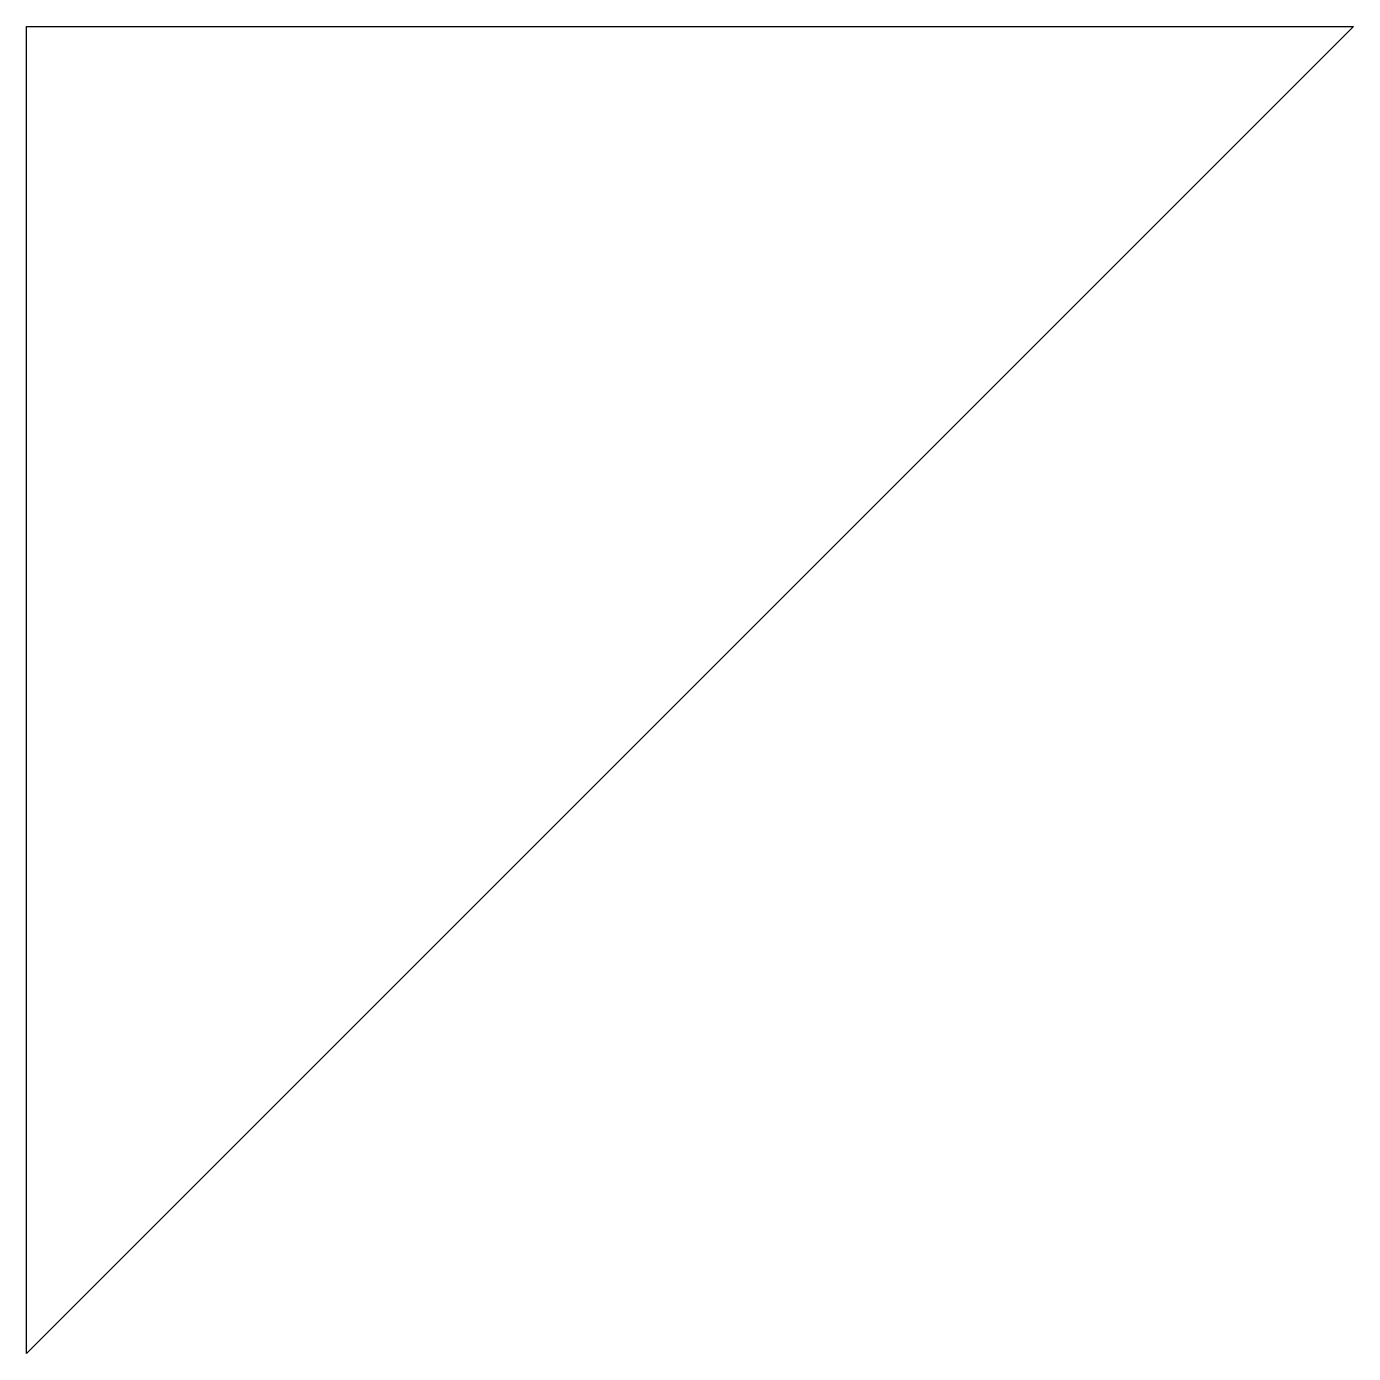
# Model space of a CAD drawing. Header units: millimetres. Extents: x 0 to 50, y 0 to 50.
import ezdxf

# ---------------------------------------------------------------- set-up
doc = ezdxf.new("R2010")
doc.units = ezdxf.units.MM
doc.layers.get('0').update_dxf_attribs({"linetype": 'CONTINUOUS', "lineweight": 25, "true_color": 0x000000})

msp = doc.modelspace()

# ---------------------------------------------------------------- linework, layer by layer
msp.add_lwpolyline([(50, 50), (0, 0), (0, 50)], close=True)

doc.saveas('drawing.dxf')
